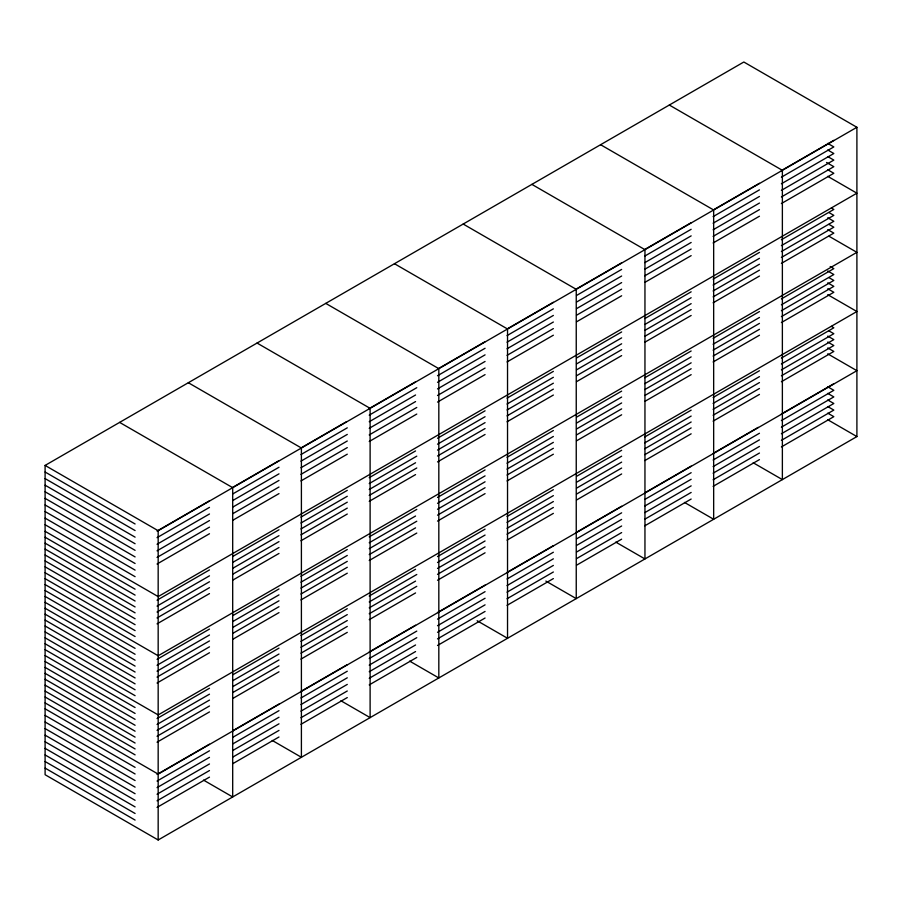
<?xml version="1.0" encoding="UTF-8"?>
<svg xmlns="http://www.w3.org/2000/svg" width="902" height="902" viewBox="0 0 902 902"><rect width="100%" height="100%" fill="white"/><g stroke="black" fill="none" stroke-linecap="round" stroke-linejoin="round"><path stroke-width="1.35" d="M45.1 465.421L743.834 62.012L856.9 127.283L856.9 436.579L158.166 839.987L45.1 774.717L45.1 465.421L158.166 530.703L856.9 127.283M157.049 531.064L209.478 500.79M232.648 487.418L278.989 460.663M300.941 447.99L346.052 421.944M369.222 408.561L415.563 381.817M437.515 369.143L485.073 341.678M507.025 329.005L553.366 302.26M576.536 288.877L621.647 262.832M644.817 249.448L691.157 222.704M714.328 209.32L759.45 183.275M781.391 170.602L833.831 140.329M157.049 537.66L209.478 507.386M232.648 494.003L278.989 467.247M300.941 454.574L347.281 427.83M369.222 415.157L416.78 387.691M437.515 375.728L485.073 348.273M507.025 335.6L553.366 308.845M576.536 295.473L621.647 269.416M644.817 256.044L691.157 229.288M713.11 216.615L759.45 189.86M781.391 177.187L833.831 146.913L827.754 143.407M157.049 544.244L209.478 513.971M232.648 500.599L278.989 473.843M300.941 461.17L347.281 434.414M369.222 421.741L415.563 394.986M437.515 382.313L485.073 354.858M507.025 342.185L553.366 315.429M576.536 302.057L621.647 276.012M644.817 262.629L691.157 235.873M713.11 223.2L759.45 196.456M781.391 183.782L833.831 153.509L827.754 149.991M157.049 550.829L209.478 520.555M232.648 507.183L278.989 480.428M300.941 467.755L347.281 440.999M369.222 428.337L415.563 401.582M437.515 388.909L485.073 361.454M507.025 348.781L553.366 322.025M576.536 308.642L621.647 282.597M644.817 269.224L691.157 242.469M713.11 229.796L759.45 203.04M781.391 190.367L833.831 160.094L827.754 156.587M157.049 557.425L209.478 527.151M232.648 513.768L278.989 487.024M300.941 474.351L347.281 447.595M369.222 434.922L416.78 407.467M437.515 395.493L485.073 368.039M507.025 355.365L553.366 328.61M576.536 315.238L621.647 289.181M644.817 275.809L691.157 249.053M713.11 236.38L759.45 209.625M781.391 196.963L833.831 166.69L826.536 162.473M157.049 564.009L209.478 533.736M232.648 520.364L278.989 493.608M300.941 480.935L347.281 454.18M369.222 441.506L416.78 414.052M437.515 402.089L485.073 374.623M507.025 361.95L553.366 335.206M576.536 321.822L621.647 295.777M644.817 282.394L691.157 255.649M713.11 242.976L759.45 216.221M781.391 203.548L833.831 173.274L827.754 169.768M157.049 600.191L209.478 569.917M232.648 556.534L278.989 529.778M300.941 517.105L347.281 490.361M369.222 477.688L415.563 450.932M437.515 438.259L485.073 410.805M507.025 398.132L553.366 371.376M576.536 357.993L621.647 331.947M644.817 318.575L691.157 291.82M713.11 279.146L759.45 252.391M781.391 239.718L833.831 209.444L831.396 208.046M157.049 606.099L209.478 575.826M232.648 562.453L278.989 535.698M300.941 523.025L347.281 496.269M369.222 483.596L416.78 456.141M437.515 444.179L485.073 416.713M507.025 404.04L553.366 377.295M576.536 363.912L621.647 337.867M644.817 324.483L691.157 297.739M713.11 285.066L759.45 258.31M781.391 245.637L833.831 215.364L828.972 212.556M157.049 612.018L209.478 581.745M232.648 568.373L278.989 541.617M300.941 528.944L347.281 502.188M369.222 489.515L415.563 462.76M437.515 450.087L485.073 422.632M507.025 409.959L553.366 383.203M576.536 369.831L621.647 343.786M644.817 330.403L691.157 303.647M713.11 290.974L759.45 264.23M781.391 251.557L833.831 221.283L827.754 217.765M157.049 617.938L209.478 587.664M232.648 574.281L278.989 547.537M300.941 534.863L347.281 508.108M369.222 495.435L416.78 467.98M437.515 456.006L485.073 428.551M507.025 415.878L553.366 389.123M576.536 375.751L621.647 349.694M644.817 336.322L691.157 309.566M713.11 296.893L759.45 270.138M781.391 257.465L833.831 227.191L828.972 224.384M157.049 623.857L209.478 593.584M232.648 580.2L278.989 553.445M300.941 540.772L347.281 514.027M369.222 501.354L415.563 474.599M437.515 461.925L485.073 434.471M507.025 421.798L553.366 395.042M576.536 381.67L621.647 355.613M644.817 342.241L691.157 315.486M713.11 302.813L759.45 276.057M781.391 263.384L833.831 233.111L827.754 229.604M157.049 659.351L209.478 629.077M232.648 615.705L278.989 588.95M300.941 576.277L347.281 549.521M369.222 536.848L416.78 509.393M437.515 497.43L485.073 469.965M507.025 457.291L553.366 430.547M576.536 417.164L621.647 391.118M644.817 377.735L691.157 350.991M713.11 338.318L759.45 311.562M781.391 298.889L833.831 268.616L830.178 266.507M157.049 665.27L209.478 634.997M232.648 621.625L278.989 594.869M300.941 582.196L347.281 555.44M369.222 542.767L415.563 516.012M437.515 503.339L485.073 475.884M507.025 463.211L553.366 436.455M576.536 423.083L621.647 397.038M644.817 383.654L691.157 356.899M713.11 344.226L759.45 317.481M781.391 304.808L833.831 274.535L827.754 271.017M157.049 671.189L209.478 640.916M232.648 627.533L278.989 600.788M300.941 588.115L347.281 561.36M369.222 548.687L416.78 521.232M437.515 509.258L485.073 481.803M507.025 469.13L553.366 442.375M576.536 429.002L621.647 402.946M644.817 389.574L691.157 362.818M713.11 350.145L759.45 323.39M781.391 310.716L833.831 280.443L828.972 277.636M157.049 677.109L209.478 646.835M232.648 633.452L278.989 606.696M300.941 594.023L347.281 567.279M369.222 554.606L415.563 527.85M437.515 515.177L485.073 487.723M507.025 475.05L553.366 448.294M576.536 434.911L621.647 408.865M644.817 395.493L691.157 368.738M713.11 356.065L759.45 329.309M781.391 316.636L833.831 286.362L827.754 282.856M157.049 683.017L209.478 652.744M232.648 639.371L278.989 612.616M300.941 599.943L347.281 573.187M369.222 560.514L416.78 533.059M437.515 521.097L485.073 493.631M507.025 480.958L553.366 454.213M576.536 440.83L621.647 414.785M644.817 401.401L691.157 374.657M713.11 361.984L759.45 335.228M781.391 322.555L833.831 292.282L827.754 288.775M157.049 718.522L209.478 688.249M232.648 674.876L278.989 648.121M300.941 635.448L347.281 608.692M369.222 596.019L415.563 569.263M437.515 556.59L485.073 529.136M507.025 516.463L553.366 489.707M576.536 476.335L621.647 450.29M644.817 436.906L691.157 410.151M713.11 397.478L759.45 370.733M781.391 358.06L833.831 327.787L831.396 326.377M157.049 724.441L209.478 694.168M232.648 680.784L278.989 654.029M300.941 641.367L347.281 614.612M369.222 601.938L416.78 574.484M437.515 562.51L485.073 535.055M507.025 522.382L553.366 495.626M576.536 482.254L621.647 456.198M644.817 442.826L691.157 416.07M713.11 403.397L759.45 376.641M781.391 363.968L833.831 333.695L828.972 330.887M157.049 730.349L209.478 700.076M232.648 686.704L278.989 659.948M300.941 647.275L347.281 620.531M369.222 607.858L415.563 581.102M437.515 568.429L485.073 540.975M507.025 528.301L553.366 501.546M576.536 488.162L621.647 462.117M644.817 448.745L691.157 421.989M713.11 409.316L759.45 382.561M781.391 369.888L833.831 339.614L827.754 336.108M157.049 736.269L209.478 705.995M232.648 692.623L278.989 665.868M300.941 653.195L347.281 626.439M369.222 613.766L416.78 586.311M437.515 574.348L485.073 546.883M507.025 534.209L553.366 507.465M576.536 494.082L621.647 468.037M644.817 454.653L691.157 427.909M713.11 415.236L759.45 388.48M781.391 375.807L833.831 345.534L827.754 342.027M157.049 742.188L209.478 711.915M232.648 698.543L278.989 671.787M300.941 659.114L347.281 632.358M369.222 619.685L415.563 592.93M437.515 580.257L485.073 552.802M507.025 540.129L553.366 513.373M576.536 500.001L621.647 473.956M644.817 460.572L691.157 433.817M713.11 421.144L759.45 394.399M781.391 381.726L833.831 351.453L827.754 347.935M157.049 774.457L209.478 744.184M232.648 730.812L278.989 704.056M300.941 691.383L347.281 664.627M369.222 651.954L415.563 625.21M437.515 612.537L485.073 585.071M507.025 572.409L553.366 545.654M576.536 532.27L621.647 506.225M644.817 492.853L691.157 466.097M713.11 453.424L758.221 427.368M781.391 413.995L833.831 383.722M157.049 781.053L209.478 750.78M232.648 737.396L278.989 710.652M300.941 697.979L347.281 671.223M369.222 658.55L416.78 631.096M437.515 619.122L485.073 591.667M507.025 578.994L553.366 552.238M576.536 538.866L621.647 512.81M644.817 499.437L691.157 472.682M713.11 460.009L759.45 433.253M781.391 420.58L833.831 390.307L827.754 386.8M157.049 787.638L209.478 757.364M232.648 743.992L278.989 717.237M300.941 704.563L347.281 677.808M369.222 665.135L416.78 637.68M437.515 625.717L485.073 598.251M507.025 585.578L553.366 558.834M576.536 545.451L621.647 519.405M644.817 506.022L691.157 479.278M713.11 466.605L759.45 439.849M781.391 427.176L833.831 396.903L827.754 393.385M157.049 794.234L209.478 763.96M232.648 750.577L278.989 723.821M300.941 711.148L347.281 684.404M369.222 671.731L415.563 644.975M437.515 632.302L485.073 604.847M507.025 592.174L553.366 565.419M576.536 552.047L621.647 525.99M644.817 512.618L691.157 485.862M713.11 473.189L759.45 446.434M781.391 433.761L833.831 403.487L827.754 399.981M157.049 800.818L209.478 770.545M232.648 757.173L278.989 730.417M300.941 717.744L347.281 690.988M369.222 678.315L415.563 651.56M437.515 638.887L485.073 611.432M507.025 598.759L553.366 572.003M576.536 558.631L621.647 532.586M644.817 519.202L691.157 492.447M713.11 479.774L759.45 453.029M781.391 440.356L833.831 410.083L827.754 406.565M157.049 807.403L209.478 777.129M232.648 763.757L278.989 737.002M300.941 724.329L347.281 697.573M369.222 684.9L416.78 657.445M437.515 645.482L485.073 618.028M507.025 605.355L553.366 578.599M576.536 565.216L621.647 539.17M644.817 525.798L691.157 499.043M713.11 486.37L759.45 459.614M781.391 446.941L833.831 416.668L827.754 413.161M827.72 176.33L856.9 193.186L158.166 596.594L45.1 531.312M669.307 105.038L782.372 170.32L782.372 479.605L753.193 462.76M828.938 236.2L856.9 252.346L158.166 655.765L45.1 590.483M600.597 144.715L713.662 209.986L713.662 519.27L684.483 502.425M827.72 294.672L856.9 311.517L158.166 714.925L45.1 649.654M827.72 353.843L856.9 370.688L158.166 774.096L45.1 708.814M531.887 184.38L644.953 249.662L644.953 558.947L615.773 542.102M827.72 419.734L856.9 436.579M463.177 224.046L576.243 289.328L576.243 598.612L545.845 581.068M394.467 263.722L507.533 328.993L507.533 638.278L477.135 620.734M325.757 303.388L438.823 368.659L438.823 677.954L409.643 661.11M257.047 343.053L370.113 408.335L370.113 717.62L340.933 700.775M188.338 382.73L301.403 448.001L301.403 757.285L272.224 740.441M119.628 422.395L232.693 487.666L232.693 796.962L203.514 780.106M45.1 472.017L135.097 523.972M45.1 478.601L135.097 530.556M45.1 485.197L135.097 537.152M45.1 491.782L135.097 543.737M45.1 498.366L135.097 550.333M45.1 504.962L135.097 556.917M45.1 511.547L135.097 563.502M45.1 518.143L135.097 570.098M45.1 524.727L135.097 576.682M45.1 537.231L135.097 589.186M45.1 543.151L135.097 595.106M45.1 549.07L135.097 601.025M45.1 554.978L135.097 606.945M45.1 560.897L135.097 612.853M45.1 566.817L135.097 618.772M45.1 572.736L135.097 624.691M45.1 578.656L135.097 630.611M45.1 584.564L135.097 636.53M45.1 596.402L135.097 648.358M45.1 602.322L135.097 654.277M45.1 608.23L135.097 660.196M45.1 614.149L135.097 666.104M45.1 620.069L135.097 672.024M45.1 625.988L135.097 677.943M45.1 631.896L135.097 683.863M45.1 637.815L135.097 689.771M45.1 643.735L135.097 695.69M45.1 655.574L135.097 707.529M45.1 661.482L135.097 713.448M45.1 667.401L135.097 719.356M45.1 673.32L135.097 725.276M45.1 679.24L135.097 731.195M45.1 685.148L135.097 737.114M45.1 691.067L135.097 743.022M45.1 696.987L135.097 748.942M45.1 702.906L135.097 754.861M45.1 715.41L135.097 767.365M45.1 721.995L135.097 773.961M45.1 728.591L135.097 780.546M45.1 735.175L135.097 787.13M45.1 741.76L135.097 793.726M45.1 748.356L135.097 800.311M45.1 754.94L135.097 806.907M45.1 761.536L135.097 813.491M45.1 768.121L135.097 820.076M158.166 530.703L158.166 839.987"/></g></svg>
